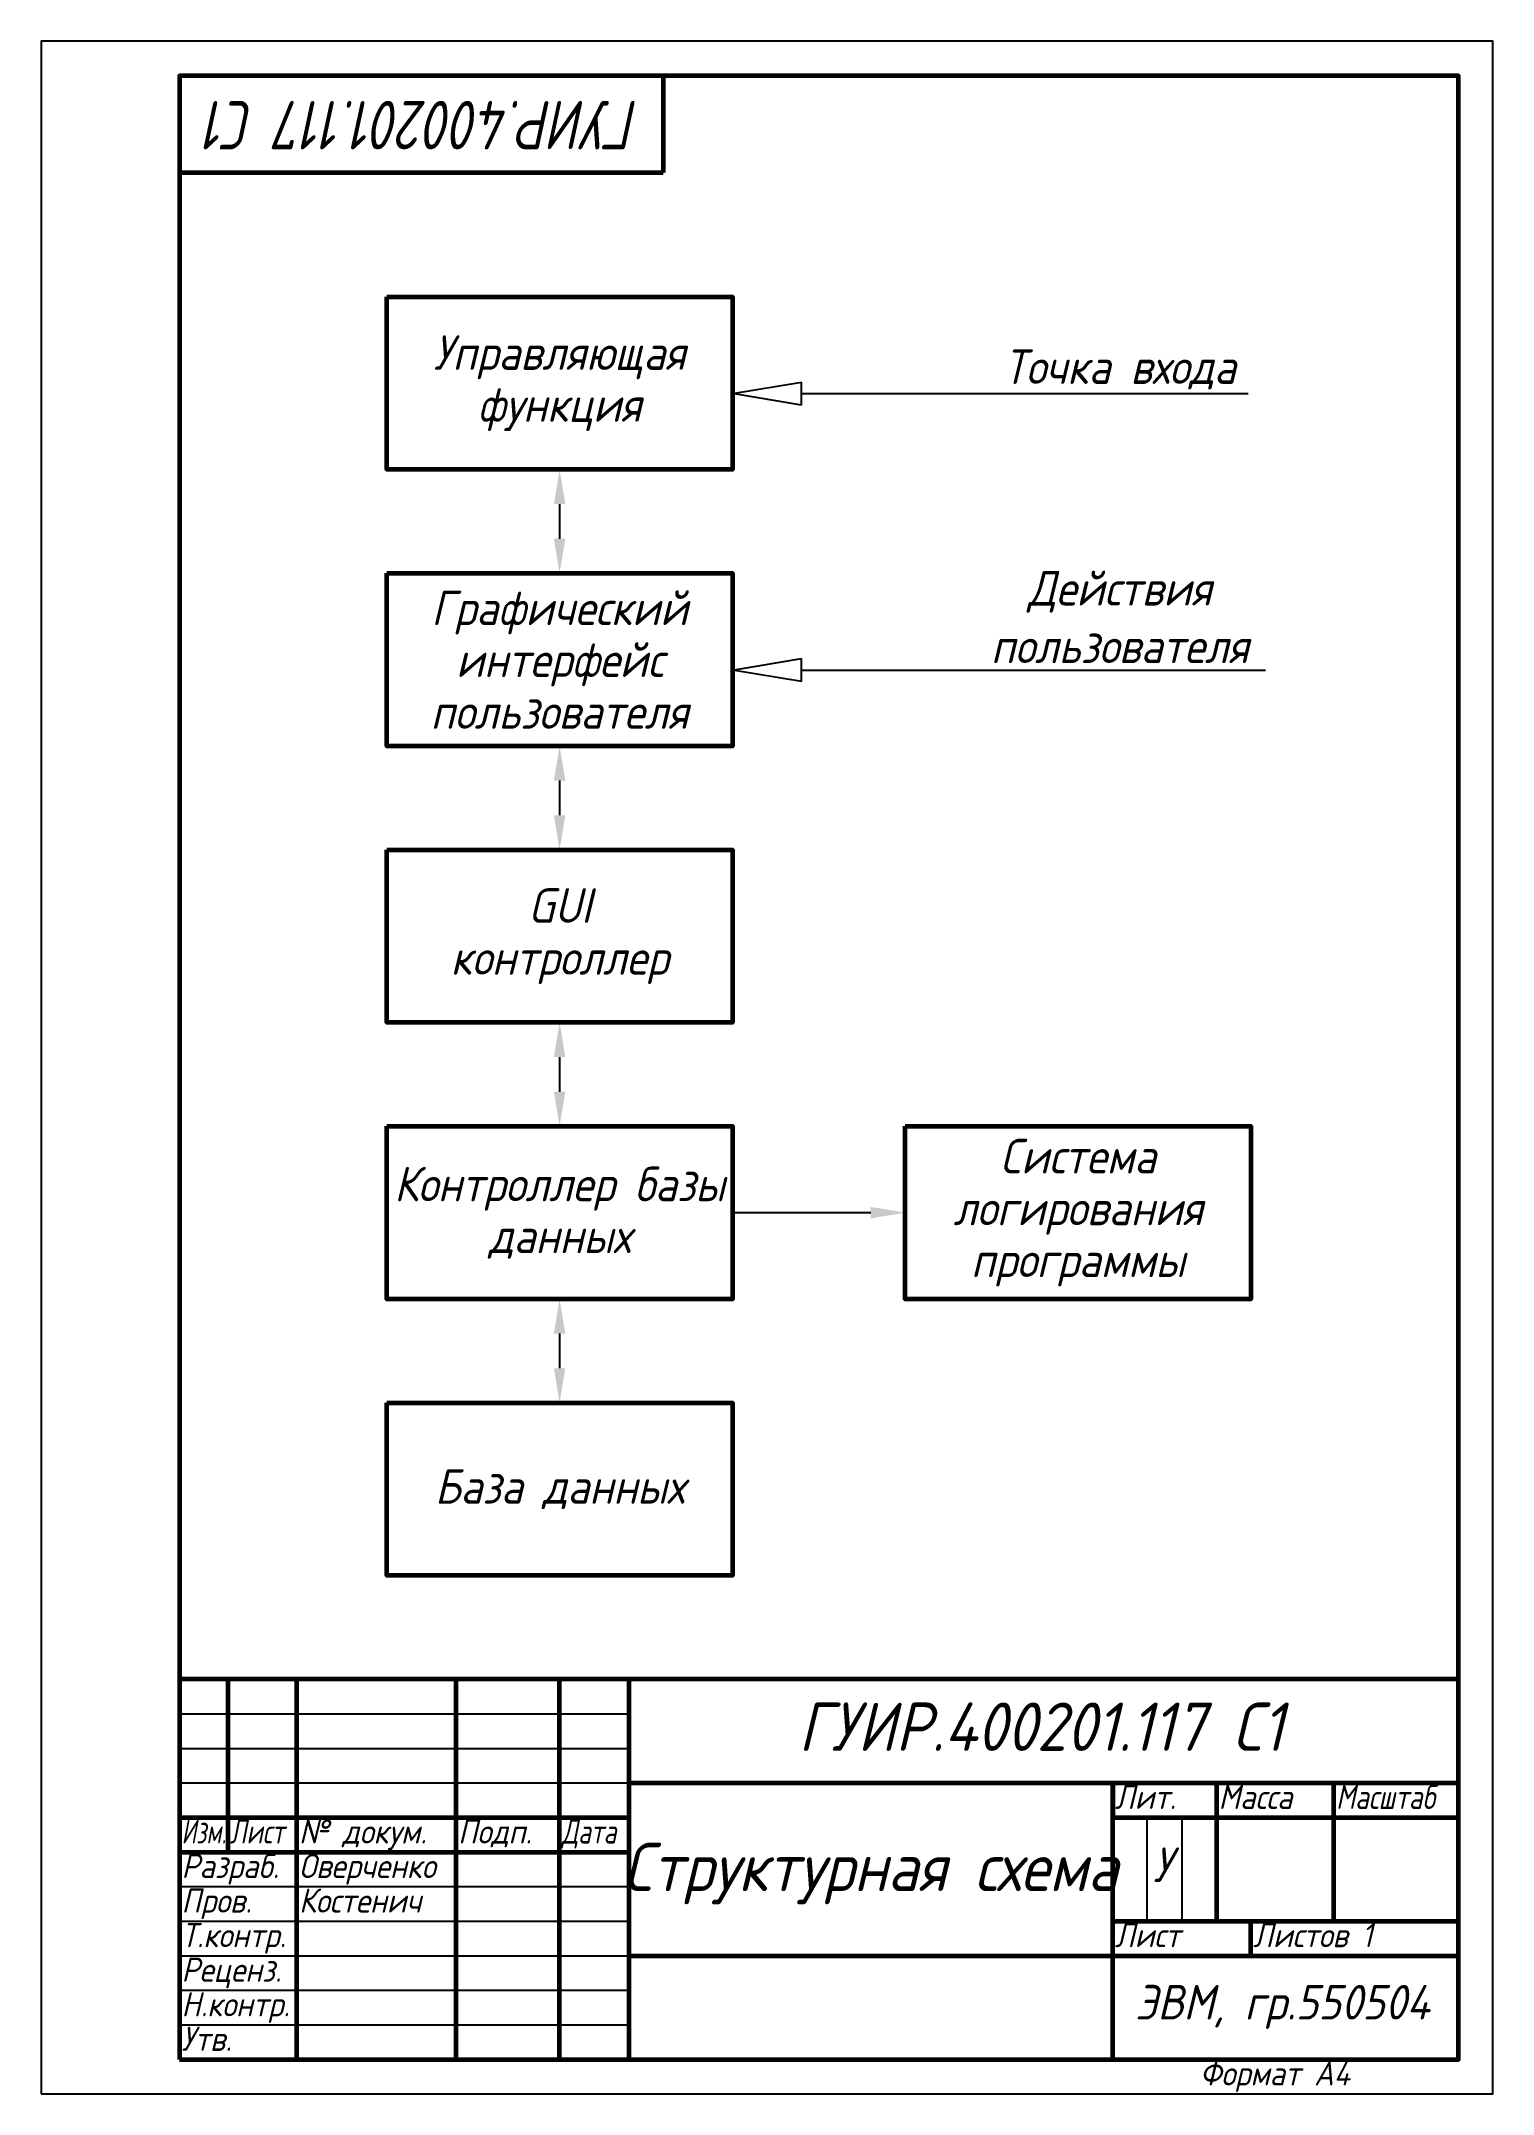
# Model space of a CAD drawing. Header units: millimetres. Extents: x 0 to 210, y 0 to 297.
import ezdxf
from ezdxf.enums import TextEntityAlignment as Align

# ---------------------------------------------------------------- set-up
doc = ezdxf.new("R2010")
doc.units = ezdxf.units.MM
doc.header["$LTSCALE"] = 0.5
doc.layers.get('0').update_dxf_attribs({"lineweight": 60})
doc.layers.get('Defpoints').update_dxf_attribs({"color": 5})
doc.layers.add('4-текст', color=92, linetype='Continuous')
doc.layers.add('текст рамки', color=92, linetype='Continuous')
doc.layers.add('рамка', color=7, linetype='Continuous', lineweight=60)
doc.styles.get("Standard").update_dxf_attribs({"font": 'isocpeui.ttf', "width": 0.9})
doc.dimstyles.new('Standart', dxfattribs={"dimtxt": 5, "dimasz": 5, "dimexe": 2, "dimexo": 0, "dimgap": 1, "dimtad": 1, "dimtoh": 1, "dimdec": 0, "dimtxsty": 'Standard', "dimcen": 2.5, "dimadec": 0, "dimazin": 0, "dimtfac": 1, "dimtdec": 0, "dimtmove": 0, "dimatfit": 3, "dimldrblk": 'DOTSMALL', "dimfxl": 1, "dimarcsym": 0})

# ---------------------------------------------------------------- blocks, each defined once
blk = doc.blocks.new('*D18')
at = {"color": 0, "lineweight": -2, "transparency": 16777216}
for p, q in [((50, 235), (77, 235)), ((75, 230), (75, 225)), ((50, 220), (77, 220))]:
    blk.add_line(p, q, dxfattribs=at)
at = {"color": 0, "transparency": 16777216}
for points in [[(74.17, 230), (75.83, 230), (75, 235)], [(74.17, 225), (75.83, 225), (75, 220)]]:
    blk.add_solid(points, dxfattribs=at)
at = {"layer": 'Defpoints', "color": 0, "transparency": 16777216}
for p in [(50, 235), (50, 220), (75, 220)]:
    blk.add_point(p, dxfattribs=at)
blk = doc.blocks.new('_DotSmall')
at = {"color": 0, "linetype": 'ByBlock', "const_width": 0.5}
blk.add_lwpolyline([(-0.0625, 0, 1), (0.0625, 0, 1)], format="xyb", close=True, dxfattribs=at)
blk = doc.blocks.new('*D21')
at = {"color": 0, "lineweight": -2, "transparency": 16777216}
for p, q in [((50, 155), (77, 155)), ((75, 150), (75, 145)), ((50, 140), (77, 140))]:
    blk.add_line(p, q, dxfattribs=at)
at = {"color": 0, "transparency": 16777216}
for points in [[(74.17, 150), (75.83, 150), (75, 155)], [(74.17, 145), (75.83, 145), (75, 140)]]:
    blk.add_solid(points, dxfattribs=at)
at = {"layer": 'Defpoints', "color": 0, "transparency": 16777216}
for p in [(50, 155), (50, 140), (75, 140)]:
    blk.add_point(p, dxfattribs=at)
blk = doc.blocks.new('*D24')
at = {"color": 0, "lineweight": -2, "transparency": 16777216}
for p, q in [((50, 115), (77, 115)), ((75, 110), (75, 105)), ((50, 100), (77, 100))]:
    blk.add_line(p, q, dxfattribs=at)
at = {"color": 0, "transparency": 16777216}
for points in [[(74.17, 110), (75.83, 110), (75, 115)], [(74.17, 105), (75.83, 105), (75, 100)]]:
    blk.add_solid(points, dxfattribs=at)
at = {"layer": 'Defpoints', "color": 0, "transparency": 16777216}
for p in [(50, 115), (50, 100), (75, 100)]:
    blk.add_point(p, dxfattribs=at)
blk = doc.blocks.new('*D27')
at = {"color": 0, "lineweight": -2, "transparency": 16777216}
for p, q in [((50, 195), (77, 195)), ((75, 190), (75, 185)), ((50, 180), (77, 180))]:
    blk.add_line(p, q, dxfattribs=at)
at = {"color": 0, "transparency": 16777216}
for points in [[(74.17, 190), (75.83, 190), (75, 195)], [(74.17, 185), (75.83, 185), (75, 180)]]:
    blk.add_solid(points, dxfattribs=at)
at = {"layer": 'Defpoints', "color": 0, "transparency": 16777216}
for p in [(50, 195), (50, 180), (75, 180)]:
    blk.add_point(p, dxfattribs=at)
blk = doc.blocks.new('*D31')
at = {"color": 0, "lineweight": -2, "transparency": 16777216}
for p, q in [((100, 138.5), (100, 125.5)), ((125, 138.5), (125, 125.5)), ((100, 127.5), (120, 127.5))]:
    blk.add_line(p, q, dxfattribs=at)
at = {"color": 0, "transparency": 16777216}
blk.add_solid([(120, 128.33), (120, 126.67), (125, 127.5)], dxfattribs=at)
at = {"layer": 'Defpoints', "color": 0, "transparency": 16777216}
for p in [(100, 138.5), (125, 138.5), (125, 127.5)]:
    blk.add_point(p, dxfattribs=at)
blk = doc.blocks.new('_None')
blk = doc.blocks.new('_ClosedBlank')
at = {"color": 0, "linetype": 'ByBlock', "lineweight": -2}
for p, q in [((-1, 0.167), (0, 0)), ((-1, 0.167), (-1, -0.167)), ((0, 0), (-1, -0.167))]:
    blk.add_line(p, q, dxfattribs=at)
blk = doc.blocks.new('*D36')
at = {"color": 0, "lineweight": -2, "transparency": 16777216}
for p, q in [((110, 206), (125, 206)), ((125, 206), (177.08, 206))]:
    blk.add_line(p, q, dxfattribs=at)
at = {"layer": 'Defpoints', "color": 0, "transparency": 16777216}
for p in [(100, 220), (125, 220), (125, 206)]:
    blk.add_point(p, dxfattribs=at)
at = {"color": 0, "lineweight": -2, "transparency": 16777216, "xscale": 10, "yscale": 10, "zscale": 10, "rotation": 180}
blk.add_blockref('_ClosedBlank', (100, 206), dxfattribs=at)
at = {"color": 0, "transparency": 16777216, "insert": (156.04, 213.67), "char_height": 5, "attachment_point": 5}
blk.add_mtext('Действия\\Pпользователя', dxfattribs=at)
blk = doc.blocks.new('*D38')
at = {"color": 0, "lineweight": -2, "transparency": 16777216}
for p, q in [((110, 246), (125, 246)), ((125, 246), (174.58, 246))]:
    blk.add_line(p, q, dxfattribs=at)
at = {"layer": 'Defpoints', "color": 0, "transparency": 16777216}
for p in [(100, 260), (125, 260), (125, 246)]:
    blk.add_point(p, dxfattribs=at)
at = {"color": 0, "lineweight": -2, "transparency": 16777216, "xscale": 10, "yscale": 10, "zscale": 10, "rotation": 180}
blk.add_blockref('_ClosedBlank', (100, 246), dxfattribs=at)
at = {"color": 0, "transparency": 16777216, "insert": (156.04, 249.5), "char_height": 5, "attachment_point": 5}
blk.add_mtext('Точка входа', dxfattribs=at)

msp = doc.modelspace()

# ---------------------------------------------------------------- linework, layer by layer
for points in [[(50, 260), (100, 260), (100, 235), (50, 235)], [(50, 220), (100, 220), (100, 195), (50, 195)], [(50, 180), (100, 180), (100, 155), (50, 155)], [(50, 140), (100, 140), (100, 115), (50, 115)], [(125, 140), (175, 140), (175, 115), (125, 115)], [(50, 100), (100, 100), (100, 75), (50, 75)]]:
    msp.add_lwpolyline(points, close=True)
at = {"layer": 'Defpoints'}
msp.add_lwpolyline([(0, 0), (210, 0), (210, 297), (0, 297)], close=True, dxfattribs=at)
at = {"layer": 'рамка'}
for p, q in [((90, 291.99), (90, 277.99)), ((20, 277.99), (90, 277.99)), ((155, 44.99), (155, 39.99))]:
    msp.add_line(p, q, dxfattribs=at)
at = {"layer": 'рамка', "lineweight": 60}
for p, q in [((205, 59.99), (20, 59.99)), ((27, 59.99), (27, 34.99)), ((37, 4.99), (37, 59.99)), ((60, 59.99), (60, 4.99)), ((75, 4.99), (75, 59.99)), ((85, 59.99), (85, 4.99)), ((85, 44.99), (205, 44.99)), ((155, 4.99), (155, 44.99)), ((170, 44.99), (170, 24.99)), ((187, 24.99), (187, 44.99)), ((20, 39.99), (85, 39.99)), ((155, 39.99), (205, 39.99)), ((20, 34.99), (85, 34.99)), ((155, 24.99), (205, 24.99)), ((175, 19.99), (175, 24.99)), ((85, 19.99), (205, 19.99))]:
    msp.add_line(p, q, dxfattribs=at)
at = {"layer": 'рамка', "lineweight": -3}
for p, q in [((20, 54.99), (85, 54.99)), ((20, 49.99), (85, 49.99)), ((20, 44.99), (85, 44.99)), ((160, 24.99), (160, 39.99)), ((165, 39.99), (165, 24.99)), ((20, 29.99), (85, 29.99)), ((20, 24.99), (85, 24.99)), ((20, 19.99), (85, 19.99)), ((20, 14.99), (85, 14.99)), ((20, 9.99), (85, 9.99))]:
    msp.add_line(p, q, dxfattribs=at)
at = {"layer": 'рамка', "lineweight": 60}
msp.add_lwpolyline([(20, 4.99), (205, 4.99), (205, 291.99), (20, 291.99)], close=True, dxfattribs=at)

# ---------------------------------------------------------------- texts
at = {"layer": '4-текст', "char_height": 5, "attachment_point": 5}
for s, insert in [('\\pxsm0.9;Управляющая\\Pфункция', (75, 247.5)), ('\\pxsm0.9;Графический интерфейс пользователя', (75, 207.5)), ('\\pxsm0.9;GUI \\Pконтроллер', (75, 167.5)), ('\\pxsm0.9;Система логирования программы', (150, 127.5)), ('\\pxsm0.9;Контроллер базы данных', (75, 127.5)), ('\\pxsm0.9;База данных', (75, 87.5))]:
    msp.add_mtext_dynamic_manual_height_columns(s, width=50, gutter_width=50, heights=[0], dxfattribs=dict(at, insert=insert))
at = {"layer": 'рамка', "lineweight": -3, "width": 0.9}
msp.add_text('Формат А4', height=3.5, dxfattribs=at).set_placement((167.6, 1.23))
at = {"layer": 'текст рамки', "width": 0.8}
msp.add_text('ГУИР.400201.117 С1', height=7, rotation=180, dxfattribs=at).set_placement((55.36, 288.34), align=Align.CENTER)
at = {"layer": 'текст рамки', "width": 0.9}
msp.add_text('ГУИР.400201.117 С1', height=7, dxfattribs=at).set_placement((144.64, 49.63), align=Align.CENTER)
at = {"layer": 'текст рамки', "lineweight": -3}
for s, width, p in [('Лит.', 0.9, (155.31, 41.23)), ('Масса', 0.9, (170.31, 41.23)), ('Масштаб', 0.8, (187.31, 41.23)), ('Изм.', 0.7, (20.31, 36.23)), ('Лист', 0.75, (27.31, 36.23)), ('№ докум.', 0.9, (37.31, 36.23)), ('Подп.', 0.9, (60.31, 36.23)), ('Дата', 0.75, (75.31, 36.23)), ('Разраб.', 0.9, (20.31, 31.23)), ('Оверченко', 0.9, (37.31, 31.23)), ('Пров.', 0.9, (20.31, 26.23)), ('Костенич', 0.9, (37.31, 26.23)), ('Т.контр.', 0.9, (20.31, 21.23)), ('Лист', 0.9, (155.31, 21.23)), ('Листов 1', 0.9, (175.31, 21.23)), ('Реценз.', 0.9, (20.31, 16.23)), ('Н.контр.', 0.9, (20.31, 11.23)), ('Утв.', 0.9, (20.31, 6.23))]:
    msp.add_text(s, height=3.5, dxfattribs=dict(at, width=width)).set_placement(p)
at = {"layer": 'текст рамки', "width": 0.9}
msp.add_text('У', height=5, dxfattribs=at).set_placement((162.23, 33.16), align=Align.MIDDLE_CENTER)
msp.add_text('ЭВМ, гр.550504', height=5, dxfattribs=at).set_placement((158.24, 10.77))
at = {"layer": 'текст рамки', "insert": (120, 31.89), "char_height": 7, "attachment_point": 5}
msp.add_mtext_dynamic_manual_height_columns('\\pxsm0.9,qc;Структурная схема', width=70, gutter_width=50, heights=[0], dxfattribs=at)

# ---------------------------------------------------------------- dimensions: what is measured, and where the dimension line sits
for base, p1, p2, text, picture, middle in [((125, 246), (100, 260), (125, 260), 'Точка входа', '*D38', (156.04, 246)), ((125, 206), (100, 220), (125, 220), 'Действия\\Pпользователя', '*D36', (156.04, 206))]:
    dim = msp.add_linear_dim(base=base, p1=p1, p2=p2, angle=0, text=text, dimstyle='Standart', override={"dimasz": 10, "dimblk1": 'ClosedBlank', "dimblk2": 'None', "dimsah": 1, "dimse1": 1, "dimse2": 1})
    dim.commit()
    dim.dimension.update_dxf_attribs({"geometry": picture, "text_midpoint": middle, "dimtype": 161})
for base, p1, p2, picture, middle in [((75, 220), (50, 235), (50, 220), '*D18', (75, 229)), ((75, 180), (50, 195), (50, 180), '*D27', (75, 189)), ((75, 140), (50, 155), (50, 140), '*D21', (75, 149)), ((75, 100), (50, 115), (50, 100), '*D24', (75, 109))]:
    dim = msp.add_linear_dim(base=base, p1=p1, p2=p2, angle=270, text=' ', dimstyle='Standart')
    dim.commit()
    dim.dimension.update_dxf_attribs({"geometry": picture, "text_midpoint": middle, "dimtype": 161})
dim = msp.add_linear_dim(base=(125, 127.5), p1=(100, 138.5), p2=(125, 138.5), text=' ', dimstyle='Standart', override={"dimblk1": 'None', "dimsah": 1})
dim.commit()
dim.dimension.update_dxf_attribs({"geometry": '*D31', "text_midpoint": (113, 127.5), "dimtype": 160})

doc.saveas('drawing.dxf')
